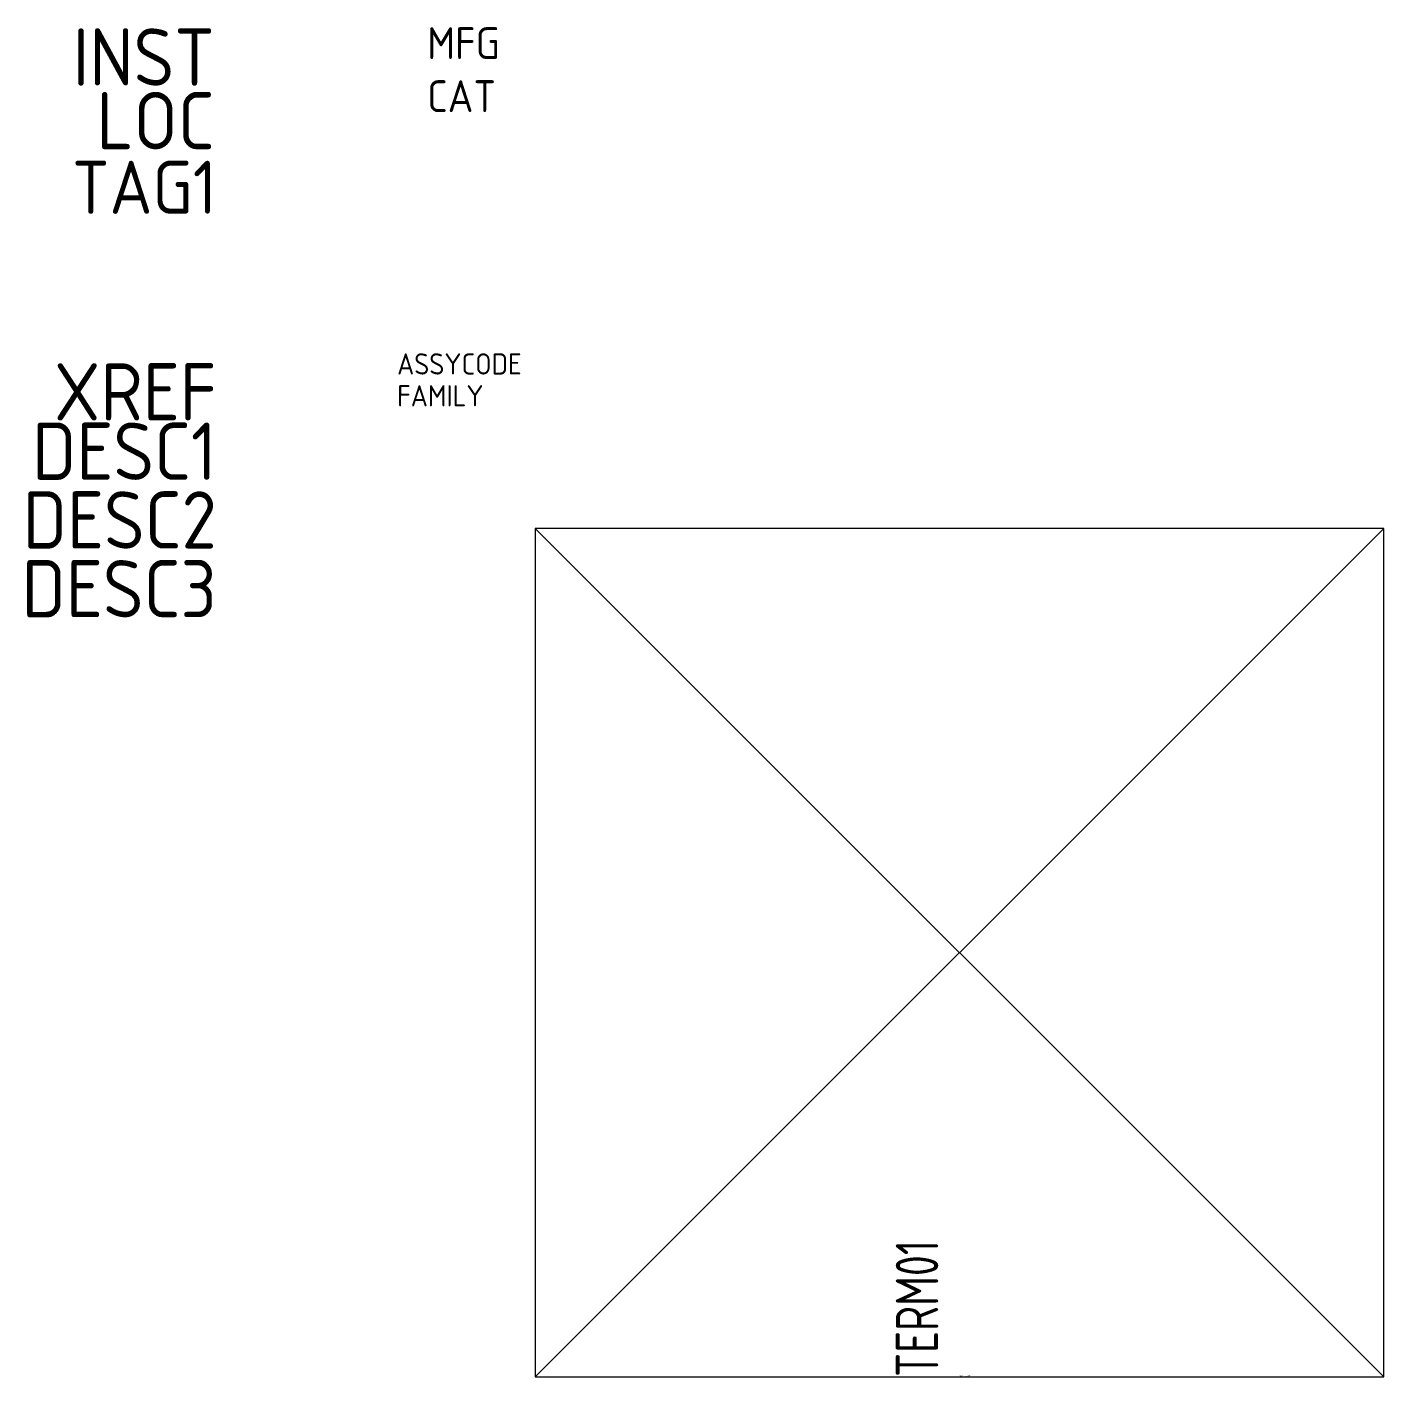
# Model space of a CAD drawing. Header units: millimetres. Extents: x -5.46 to 2.49, y -2.49 to 5.42.
import ezdxf
from ezdxf.enums import TextEntityAlignment as Align

# ---------------------------------------------------------------- set-up
doc = ezdxf.new("R2010")
doc.units = ezdxf.units.MM
doc.header["$LTSCALE"] = 8
doc.layers.add('PDF_CTU', color=7, linetype='Continuous')
doc.styles.add('WD_IEC', font='isocp2.shx', dxfattribs={"width": 0.9, "height": 4})

msp = doc.modelspace()

# ---------------------------------------------------------------- linework, layer by layer
at = {"layer": 'PDF_CTU'}
for p, q in [((-2.4867, 2.4867), (2.4867, -2.4867)), ((2.4867, 2.4867), (-2.4867, -2.4867)), ((2.4867, 2.4867), (-2.4867, 2.4867)), ((-2.4867, 2.4867), (-2.4867, -2.4867)), ((2.4867, -2.4867), (2.4867, 2.4867)), ((2.4867, -2.4867), (2.4867, 2.4867)), ((-2.4867, -2.4867), (2.4867, -2.4867))]:
    msp.add_line(p, q, dxfattribs=at)

# ---------------------------------------------------------------- texts
at = {"style": 'WD_IEC'}
for tag, text, height, p in [('INST', '', 0.3357, (-4.3633, 5.0813)), ('LOC', '', 0.3357, (-4.3633, 4.7083)), ('TAG1', 'Rack -', 0.31084, (-4.3517, 4.3304)), ('XREF', '', 0.3357, (-4.3517, 3.1189)), ('DESC1', 'Main rack', 0.33571, (-4.3517, 2.7708)), ('DESC2', '', 0.3357, (-4.3517, 2.3679)), ('DESC3', '', 0.3357, (-4.3517, 1.9651))]:
    msp.add_attdef(tag, text=text, height=height, dxfattribs=at).set_placement(p, align=Align.RIGHT)
for tag, p, height, flags in [('MFG', (-3.1187, 5.2373), 0.1865, 9), ('CAT', (-3.1187, 4.9264), 0.1865, 9), ('ASSYCODE', (-3.2949, 3.3881), 0.1243, 1), ('FAMILY', (-3.2949, 3.2016), 0.1243, 1), ('X8TERM01', (0, -2.4867), 0.00995, 1)]:
    msp.add_attdef(tag, p, '', height=height, dxfattribs=dict(at, flags=flags))
at = {"style": 'WD_IEC', "width": 0.8}
msp.add_attdef('TERM01', (-0.1243, -2.4867), '', height=0.2487, rotation=90, dxfattribs=at)

doc.saveas('drawing.dxf')
